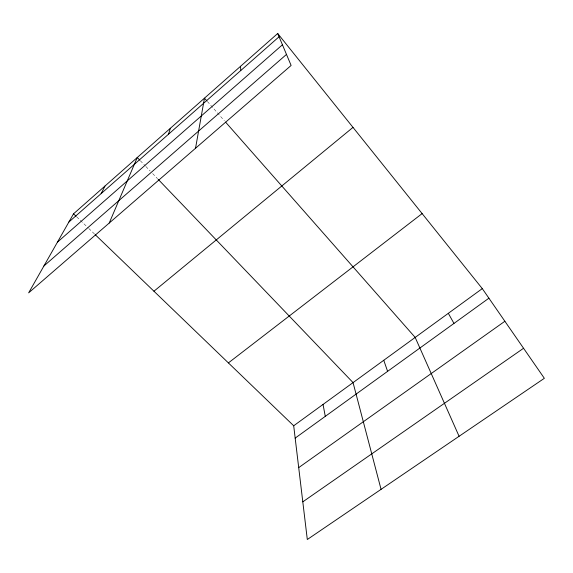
<?xml version="1.0" encoding="UTF-8"?>
<svg xmlns="http://www.w3.org/2000/svg" width="573" height="573" viewBox="0 0 573 573"><rect width="100%" height="100%" fill="white"/><g stroke="black" fill="none" stroke-linecap="round" stroke-linejoin="round"><path stroke-width="0.43" stroke-dasharray="2.87 2.15" d="M76.718 216.866L88.149 227.868M88.786 228.484L94.502 233.985M140.335 160.734L145.256 165.869M145.871 166.507L150.176 170.998M152.633 173.569L157.554 178.697M207.397 101.485L224.358 120.738"/><path stroke-width="0.86" d="M195.522 148.278L204.475 98.162L206.817 100.819M168.462 134.261L170.41 128.245M109.214 223.047L137.262 157.525L139.719 160.096M101.149 193.602L104.981 186.039M73.537 213.808L28.65 292.853L291.12 65.451L277.697 33.492L73.537 213.808L76.08 216.25M68.839 222.08L279.072 36.765M57.436 242.164L282.439 44.78M43.913 265.979L286.486 54.414M153.944 291.22L352.997 127.392M228.398 362.902L422.122 213.6M293.698 425.775L482.287 288.62L544.35 378.302L307.307 539.508L293.698 425.775L95.139 234.601M295.174 438.101L488.912 298.196M298.705 467.618L504.877 321.267M302.802 501.841L523.564 348.269M158.169 179.342L353.054 382.606L381.059 489.349M225.526 122.07L415.181 337.425L459.088 436.282M277.697 33.492L482.287 288.62M448.322 313.316L453.974 323.43M383.76 360.274L387.606 371.354M323.043 404.431L325.278 416.37M240.56 66.289L240.753 70.543"/></g></svg>
